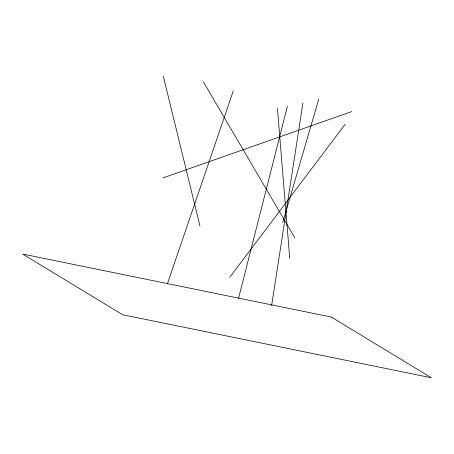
<?xml version="1.0" encoding="UTF-8"?>
<svg xmlns="http://www.w3.org/2000/svg" width="454" height="454" viewBox="0 0 454 454"><rect width="100%" height="100%" fill="white"/><g stroke="black" fill="none" stroke-linecap="round" stroke-linejoin="round"><path stroke-width="0.68" d="M271.634 305.633L302.931 102.905M238.424 298.84L287.382 106.389M282.728 222.488L318.714 99.278M167.293 284.13L233.322 90.811M229.696 277.371L345.08 124.368M163.003 177.9L351.793 111.57M203.29 81.697L294.918 237.981M163.304 76.249L199.959 225.95M277.445 108.483L289.754 258.303M331.403 317.079L22.7 254.053L122.597 314.724L431.3 377.751L331.403 317.079"/></g></svg>
